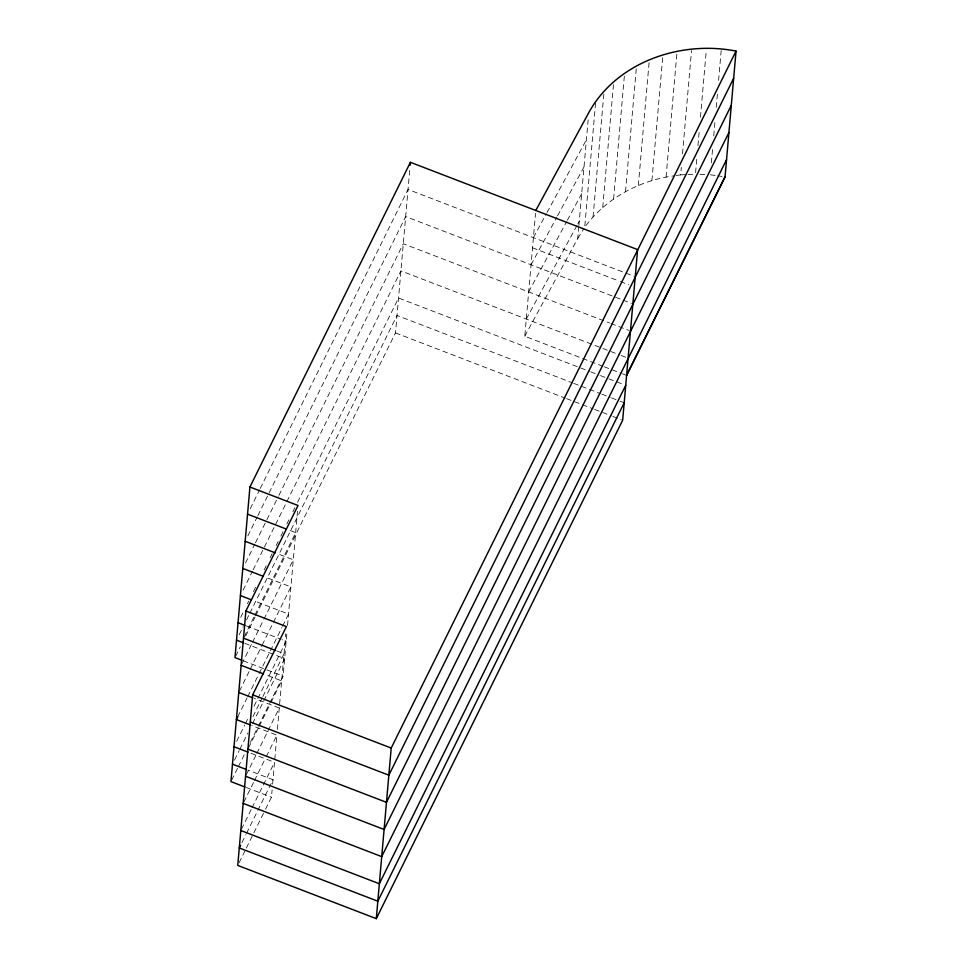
<?xml version="1.0" encoding="UTF-8"?>
<svg xmlns="http://www.w3.org/2000/svg" width="967" height="967" viewBox="0 0 967 967"><rect width="100%" height="100%" fill="white"/><g stroke="black" fill="none" stroke-linecap="round" stroke-linejoin="round"><path stroke-width="0.73" stroke-dasharray="4.83 3.63" d="M265.526 809.234L271.473 797.195L272.114 789.918M272.621 784.104L274.531 762.298L249.377 752.628M274.785 759.433L276.9 735.15L251.746 725.492M277.408 729.444L285.785 633.736M258.37 726.157L283.113 676.102L287.042 631.209M287.537 625.492L297.534 511.217M255.723 615.665L395.491 332.902L409.911 168.028M602.888 366.263L524.791 336.25L535.537 213.344M524.791 336.25L577.758 238.438L578.762 226.967M578.882 225.529L588.141 119.811M595.575 103.034L584.709 227.305C605.668 198.295 639.646 180.237 674.833 175.74M593.061 216.934L604.073 91.164M602.731 207.458L613.743 81.675M613.598 198.984L624.597 73.202M625.516 191.623L636.516 65.841M638.341 185.459L649.341 59.688M651.915 180.575L662.927 54.805M666.082 177.034L677.081 51.263M676.284 175.523L680.659 174.87L681.312 167.388M682.497 153.91L691.526 50.598M695.599 172.622L696.905 157.657M697.956 145.679L699.262 130.702M700.446 117.225L706.2 51.348M711.374 162.807L712.546 149.329M713.731 135.864L715.036 120.887M716.221 107.41L717.393 93.932M718.578 80.454L721.189 50.514M250.211 508.739L259.579 489.798M260.244 488.444L408.038 189.447L633.832 276.211M247.842 535.887L257.21 516.946M257.875 515.592L405.669 216.584L621.696 299.601M245.473 563.024L254.829 544.083M255.493 542.729L266.203 521.08M266.868 519.726L278.23 496.736M278.907 495.382L403.287 243.732L609.561 322.99M243.092 590.16L252.46 571.219M253.124 569.865L400.918 270.869L619.726 354.949M240.723 617.309L244.059 610.54M247.407 603.771L248.749 601.075M253.427 591.599L256.098 586.183M264.124 569.95L266.13 565.888M270.144 557.778L272.15 553.716M276.163 545.593L278.17 541.544M280.841 536.129L284.189 529.36M286.861 523.957L288.867 519.895M292.88 511.773L294.887 507.711M297.558 502.308L398.549 298.005L589.266 371.292M239.187 634.751L243.2 626.64M246.549 619.871L249.22 614.456M249.897 613.102L397.014 315.46L572.307 382.811M244.167 636.806L254.2 616.523M254.877 615.169L295.66 532.648L287.417 529.481M235.658 656.255L240.336 646.79M245.691 635.96L255.058 617.019M241.798 663.954L251.831 643.659M252.496 642.306L263.193 620.657M263.87 619.303L293.291 559.784L276.792 553.45M239.429 691.091L249.45 670.796M250.127 669.442L261.489 646.452M262.154 645.098L290.91 586.921L264.789 576.888M237.713 716.873L247.081 697.944M247.745 696.591L258.443 674.942M259.12 673.588L281.856 627.595M282.521 626.241L288.541 614.069L254.164 600.858M236.685 741.314L244.699 725.081M245.376 723.727L248.712 716.958M254.067 706.14L286.159 641.206L282.038 639.622M252.955 716.607L262.202 697.884M262.867 696.542L284.032 653.728L277.046 651.045M234.485 760.11L239.163 750.646M239.84 749.292L247.854 733.059M252.544 723.582L284.636 658.648L275.015 654.961M231.621 780.26L237.64 768.088M238.305 766.734L244.989 753.208M250.344 742.39L257.705 727.51M248.592 747.769L258.515 727.692M259.168 726.362L270.409 703.613M271.074 702.284L281.651 680.877L264.885 674.434M246.222 774.905L256.134 754.84M256.799 753.498L279.282 708.013L254.128 698.355M243.841 802.042L253.765 781.977M254.418 780.635L265.659 757.898M266.324 756.557L276.9 735.15M241.472 829.19L251.384 809.113M252.049 807.783L274.531 762.298M241.931 842.62L245.896 834.594M246.549 833.252L273.008 779.74L247.854 770.083M239.079 862.745L245.691 849.364M246.355 848.023L264.861 810.564M533.409 237.628L546.295 213.828M547.02 212.51L586.389 139.804M531.04 264.765L556.811 217.176M557.524 215.859L584.008 166.953M528.671 291.901L566.626 221.6M567.339 220.271L581.663 193.751M526.29 319.05L577.118 225.19M577.831 223.873L579.269 221.225M577.758 238.438L583.935 228.538M680.659 174.87L686.582 174.58M688.057 174.495L695.466 174.12M699.915 174.326L705.862 174.592M710.322 174.785L716.209 175.619M717.683 175.825L722.095 176.453M532.527 247.782L618.989 280.998M620.391 281.542L628.755 284.757M623.086 300.133L631.451 303.348M610.951 323.522L629.082 330.484M621.128 355.481L628.103 358.165M604.278 366.795L621.019 373.226M622.41 373.77L626.592 375.377M590.668 371.836L599.081 375.063M600.483 375.607L607.494 378.302M608.896 378.834L624.319 384.769M573.709 383.355L600.362 393.593M601.764 394.125L610.177 397.364M611.579 397.896L618.59 400.592M619.992 401.136L624.198 402.755M395.491 332.902L565.175 398.102M566.577 398.646L593.218 408.884M594.62 409.428L611.458 415.883M612.86 416.426L621.273 419.666M246.295 625.891L280.66 639.09M244.772 643.333L273.637 654.429M243.237 660.775L283.113 676.102M246.319 787.525L271.473 797.195"/><path stroke-width="1.45" d="M249.921 487.017L298.029 505.499L245.884 611.023L286.401 626.592L252.677 694.826L237.749 865.417L376.296 918.65L622.675 420.198L637.604 249.607L410.419 162.311L249.921 487.017L234.993 657.608L241.859 660.256M245.884 611.023L230.956 781.614L244.929 786.993M410.165 165.164L410.419 162.311M376.296 918.65L391.212 748.059L736.044 51.094C680.877 40.179 616.777 61.743 588.758 112.668L535.791 210.48M725.045 176.864L626.592 375.377L725.045 176.864L736.044 51.094M237.713 716.873L236.383 719.581L250.356 724.948M240.602 845.291L239.284 847.974L377.819 901.208L624.198 402.755M625.722 385.301L379.342 883.753L240.807 830.52M733.675 78.23L388.843 775.196L250.308 721.962M731.294 105.367L386.474 802.332L247.927 749.099M728.925 132.515L384.092 829.481L245.558 776.247M726.543 159.652L381.723 856.617L243.176 803.384M247.54 514.154L286.039 528.949M245.171 541.29L275.414 552.919M242.79 568.439L263.411 576.356M240.42 595.575L251.42 599.806M238.039 622.712L244.917 625.359M243.503 638.16L275.643 650.513M236.516 640.166L243.394 642.801M241.134 665.308L263.483 673.89M252.677 694.826L391.212 748.059M238.752 692.445L252.725 697.811M234.002 746.729L247.975 752.096M232.479 764.172L246.452 769.539"/></g></svg>
